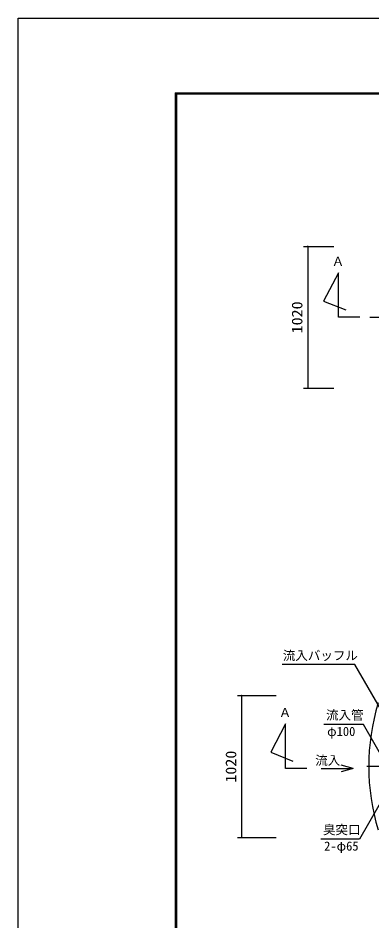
# Model space of a CAD drawing. Units: millimetres, scale not verified. Extents: x -8910 to 8910, y -6308 to 6308.
# Drawn here: x -8910 to -6363, y -189 to 6308 of the extents above; entities that cross this region are included whole.
import ezdxf
from ezdxf.enums import TextEntityAlignment as Align

# ---------------------------------------------------------------- set-up
doc = ezdxf.new("R2010")
doc.units = ezdxf.units.MM
doc.header["$LTSCALE"] = 30
doc.linetypes.add('CHAIN2', pattern=[12, 9, -1, 1, -1])
for name, color, linetype, lineweight in [('0-3_空気管', 3, 'Continuous', 25), ('0-6_製作', 5, 'Continuous', 25), ('0-A_図面枠', 7, 'Continuous', 25), ('0-B_Axis_waku', 7, 'Continuous', 25)]:
    doc.layers.add(name, color=color, linetype=linetype, lineweight=lineweight)
doc.styles.add('ＭＳ ゴシック', font='')
doc.styles.get('ＭＳ ゴシック').set_extended_font_data('MS Gothic')

msp = doc.modelspace()

# ---------------------------------------------------------------- linework, layer by layer
at = {"layer": '0-3_空気管', "color": 2}
msp.add_line((-6825.25, 4664.53), (-6825.25, 3644.53), dxfattribs=at)
at = {"layer": '0-3_空気管'}
for p, q in [((-6450, 4154.53), (-6604.36, 4154.53)), ((-6830.99, 908.12), (-6985.35, 908.12)), ((-6238.84, 771.53), (-6453.59, 399.57)), ((-6453.59, 399.57), (-6730, 399.57))]:
    msp.add_line(p, q, dxfattribs=at)
at = {"layer": '0-3_空気管', "linetype": 'CHAIN2'}
for p, q in [((-6377.27, 4154.53), (-2547.1, 4154.53)), ((-3250.14, 922.26), (-6412.11, 922.26))]:
    msp.add_line(p, q, dxfattribs=at)
at = {"layer": '0-3_空気管', "color": 4}
for p, q in [((-6497.08, 908.12), (-6584.01, 931.42)), ((-6728.27, 908.12), (-6503.32, 908.12)), ((-6497.08, 908.12), (-6584.01, 884.83))]:
    msp.add_line(p, q, dxfattribs=at)
at = {"layer": '0-3_空気管'}
for points in [[(-6604.36, 4154.53), (-6604.36, 4474.54), (-6710.69, 4270.87), (-6551.08, 4206.91)], [(-6129, 1038.6), (-6485.73, 1656.49), (-7008.47, 1656.49)], [(-6985.35, 908.12), (-6985.35, 1228.13), (-7091.68, 1024.47), (-6932.07, 960.5)], [(-6264.6, 949.15), (-6423.51, 1224.39), (-6708.51, 1224.39)]]:
    msp.add_lwpolyline(points, dxfattribs=at)
msp.add_arc((-4826.22, 922.26), 1560, 162.97089, 197.02907, dxfattribs=at)
at = {"layer": '0-6_製作', "color": 2}
for p, q in [((-6855.25, 4664.53), (-6636.99, 4664.53)), ((-6855.25, 3644.53), (-6636.99, 3644.53)), ((-7331.44, 1432.26), (-7051.88, 1432.26)), ((-7301.44, 1432.26), (-7301.44, 412.26)), ((-7331.44, 412.26), (-7051.88, 412.26))]:
    msp.add_line(p, q, dxfattribs=at)
at = {"layer": '0-6_製作'}
for points in [[(-6826.74, 4670.34), (-6831.25, 4664.53), (-6827.46, 4670.1)], [(-6826.74, 4670.34), (-6825.25, 4664.53), (-6831.25, 4664.53)], [(-6827.46, 4670.1), (-6831.25, 4664.53), (-6831.24, 4664.9)], [(-6825.25, 4664.53), (-6831.2, 4663.77), (-6831.25, 4664.53)], [(-6827.46, 4670.1), (-6831.24, 4664.9), (-6828.14, 4669.78)], [(-6828.14, 4669.78), (-6831.24, 4664.9), (-6831.14, 4665.65)], [(-6825.25, 4664.53), (-6831.06, 4663.03), (-6831.2, 4663.77)], [(-6828.14, 4669.78), (-6831.14, 4665.65), (-6828.78, 4669.38)], [(-6828.78, 4669.38), (-6831.14, 4665.65), (-6830.96, 4666.38)], [(-6825.25, 4664.53), (-6830.83, 4662.32), (-6831.06, 4663.03)], [(-6828.78, 4669.38), (-6830.96, 4666.38), (-6829.36, 4668.9)], [(-6829.36, 4668.9), (-6830.96, 4666.38), (-6830.68, 4667.08)], [(-6825.25, 4664.53), (-6830.51, 4661.63), (-6830.83, 4662.32)], [(-6829.36, 4668.9), (-6830.68, 4667.08), (-6829.87, 4668.35)], [(-6829.87, 4668.35), (-6830.68, 4667.08), (-6830.32, 4667.74)], [(-6825.25, 4664.53), (-6830.1, 4661), (-6830.51, 4661.63)], [(-6825.25, 4664.53), (-6829.62, 4660.42), (-6830.1, 4661)], [(-6825.25, 4664.53), (-6829.08, 4659.9), (-6829.62, 4660.42)], [(-6825.25, 4664.53), (-6828.47, 4659.46), (-6829.08, 4659.9)], [(-6825.25, 4658.53), (-6828.47, 4659.46), (-6825.25, 4664.53)], [(-6825.25, 4658.53), (-6827.81, 4659.1), (-6828.47, 4659.46)], [(-6825.25, 4658.53), (-6827.1, 4658.82), (-6827.81, 4659.1)], [(-6825.25, 4658.53), (-6826.37, 4658.63), (-6827.1, 4658.82)], [(-6826, 4670.48), (-6825.25, 4664.53), (-6826.74, 4670.34)], [(-6825.25, 4658.53), (-6825.63, 4658.54), (-6826.37, 4658.63)], [(-6825.25, 4670.53), (-6825.25, 4664.53), (-6826, 4670.48)], [(-6824.87, 4670.51), (-6825.25, 4664.53), (-6825.25, 4670.53)], [(-6824.13, 4670.42), (-6825.25, 4664.53), (-6824.87, 4670.51)], [(-6823.4, 4670.23), (-6825.25, 4664.53), (-6824.13, 4670.42)], [(-6822.7, 4669.95), (-6825.25, 4664.53), (-6823.4, 4670.23)], [(-6822.04, 4669.59), (-6825.25, 4664.53), (-6822.7, 4669.95)], [(-6821.43, 4669.15), (-6825.25, 4664.53), (-6822.04, 4669.59)], [(-6821.43, 4669.15), (-6819.25, 4664.53), (-6825.25, 4664.53)], [(-6819.25, 4664.53), (-6825.25, 4658.53), (-6825.25, 4664.53)], [(-6819.25, 4664.53), (-6824.5, 4658.57), (-6825.25, 4658.53)], [(-6819.25, 4664.53), (-6823.76, 4658.71), (-6824.5, 4658.57)], [(-6819.25, 4664.53), (-6823.04, 4658.95), (-6823.76, 4658.71)], [(-6819.26, 4664.15), (-6823.04, 4658.95), (-6819.25, 4664.53)], [(-6819.26, 4664.15), (-6822.36, 4659.27), (-6823.04, 4658.95)], [(-6819.36, 4663.4), (-6822.36, 4659.27), (-6819.26, 4664.15)], [(-6819.36, 4663.4), (-6821.72, 4659.67), (-6822.36, 4659.27)], [(-6819.54, 4662.67), (-6821.72, 4659.67), (-6819.36, 4663.4)], [(-6819.54, 4662.67), (-6821.14, 4660.15), (-6821.72, 4659.67)], [(-6820.88, 4668.63), (-6819.25, 4664.53), (-6821.43, 4669.15)], [(-6819.82, 4661.97), (-6821.14, 4660.15), (-6819.54, 4662.67)], [(-6819.82, 4661.97), (-6820.63, 4660.7), (-6821.14, 4660.15)], [(-6820.4, 4668.05), (-6819.25, 4664.53), (-6820.88, 4668.63)], [(-6820.18, 4661.31), (-6820.63, 4660.7), (-6819.82, 4661.97)], [(-6819.99, 4667.42), (-6819.25, 4664.53), (-6820.4, 4668.05)], [(-6819.67, 4666.73), (-6819.25, 4664.53), (-6819.99, 4667.42)], [(-6819.44, 4666.02), (-6819.25, 4664.53), (-6819.67, 4666.73)], [(-6819.3, 4665.28), (-6819.25, 4664.53), (-6819.44, 4666.02)], [(-6828.14, 3649.78), (-6831.25, 3644.53), (-6828.78, 3649.38)], [(-6828.14, 3649.78), (-6825.25, 3644.53), (-6831.25, 3644.53)], [(-6828.78, 3649.38), (-6831.25, 3644.53), (-6831.24, 3644.9)], [(-6825.25, 3644.53), (-6831.2, 3643.77), (-6831.25, 3644.53)], [(-6828.78, 3649.38), (-6831.24, 3644.9), (-6829.36, 3648.9)], [(-6829.36, 3648.9), (-6831.24, 3644.9), (-6831.14, 3645.65)], [(-6825.25, 3644.53), (-6831.06, 3643.03), (-6831.2, 3643.77)], [(-6829.36, 3648.9), (-6831.14, 3645.65), (-6829.87, 3648.35)], [(-6829.87, 3648.35), (-6831.14, 3645.65), (-6830.96, 3646.38)], [(-6825.25, 3644.53), (-6830.83, 3642.32), (-6831.06, 3643.03)], [(-6829.87, 3648.35), (-6830.96, 3646.38), (-6830.32, 3647.74)], [(-6830.32, 3647.74), (-6830.96, 3646.38), (-6830.68, 3647.08)], [(-6825.25, 3644.53), (-6830.51, 3641.63), (-6830.83, 3642.32)], [(-6825.25, 3644.53), (-6830.1, 3641), (-6830.51, 3641.63)], [(-6825.25, 3644.53), (-6829.62, 3640.42), (-6830.1, 3641)], [(-6825.25, 3644.53), (-6829.08, 3639.9), (-6829.62, 3640.42)], [(-6825.25, 3644.53), (-6828.47, 3639.46), (-6829.08, 3639.9)], [(-6825.25, 3644.53), (-6827.81, 3639.1), (-6828.47, 3639.46)], [(-6827.46, 3650.1), (-6825.25, 3644.53), (-6828.14, 3649.78)], [(-6825.25, 3638.53), (-6827.81, 3639.1), (-6825.25, 3644.53)], [(-6825.25, 3638.53), (-6827.1, 3638.82), (-6827.81, 3639.1)], [(-6826.74, 3650.34), (-6825.25, 3644.53), (-6827.46, 3650.1)], [(-6825.25, 3638.53), (-6826.37, 3638.63), (-6827.1, 3638.82)], [(-6826, 3650.48), (-6825.25, 3644.53), (-6826.74, 3650.34)], [(-6825.25, 3638.53), (-6825.63, 3638.54), (-6826.37, 3638.63)], [(-6825.25, 3650.53), (-6825.25, 3644.53), (-6826, 3650.48)], [(-6824.87, 3650.51), (-6825.25, 3644.53), (-6825.25, 3650.53)], [(-6824.13, 3650.42), (-6825.25, 3644.53), (-6824.87, 3650.51)], [(-6823.4, 3650.23), (-6825.25, 3644.53), (-6824.13, 3650.42)], [(-6822.7, 3649.95), (-6825.25, 3644.53), (-6823.4, 3650.23)], [(-6822.04, 3649.59), (-6825.25, 3644.53), (-6822.7, 3649.95)], [(-6822.04, 3649.59), (-6819.25, 3644.53), (-6825.25, 3644.53)], [(-6819.25, 3644.53), (-6825.25, 3638.53), (-6825.25, 3644.53)], [(-6819.25, 3644.53), (-6824.5, 3638.57), (-6825.25, 3638.53)], [(-6819.25, 3644.53), (-6823.76, 3638.71), (-6824.5, 3638.57)], [(-6819.25, 3644.53), (-6823.04, 3638.95), (-6823.76, 3638.71)], [(-6819.25, 3644.53), (-6822.36, 3639.27), (-6823.04, 3638.95)], [(-6819.25, 3644.53), (-6821.72, 3639.67), (-6822.36, 3639.27)], [(-6821.43, 3649.15), (-6819.25, 3644.53), (-6822.04, 3649.59)], [(-6819.26, 3644.15), (-6821.72, 3639.67), (-6819.25, 3644.53)], [(-6819.26, 3644.15), (-6821.14, 3640.15), (-6821.72, 3639.67)], [(-6820.88, 3648.63), (-6819.25, 3644.53), (-6821.43, 3649.15)], [(-6819.36, 3643.4), (-6821.14, 3640.15), (-6819.26, 3644.15)], [(-6819.36, 3643.4), (-6820.63, 3640.7), (-6821.14, 3640.15)], [(-6820.4, 3648.05), (-6819.25, 3644.53), (-6820.88, 3648.63)], [(-6819.54, 3642.67), (-6820.63, 3640.7), (-6819.36, 3643.4)], [(-6819.54, 3642.67), (-6820.18, 3641.31), (-6820.63, 3640.7)], [(-6819.99, 3647.42), (-6819.25, 3644.53), (-6820.4, 3648.05)], [(-6819.82, 3641.97), (-6820.18, 3641.31), (-6819.54, 3642.67)], [(-6819.67, 3646.73), (-6819.25, 3644.53), (-6819.99, 3647.42)], [(-6819.44, 3646.02), (-6819.25, 3644.53), (-6819.67, 3646.73)], [(-6819.3, 3645.28), (-6819.25, 3644.53), (-6819.44, 3646.02)], [(-7306.86, 1434.81), (-7307.44, 1432.26), (-7307.42, 1432.63)], [(-7306.86, 1434.81), (-7301.44, 1432.26), (-7307.44, 1432.26)], [(-7301.44, 1432.26), (-7307.39, 1431.5), (-7307.44, 1432.26)], [(-7306.86, 1434.81), (-7307.42, 1432.63), (-7307.14, 1434.11)], [(-7307.14, 1434.11), (-7307.42, 1432.63), (-7307.33, 1433.38)], [(-7301.44, 1432.26), (-7307.25, 1430.76), (-7307.39, 1431.5)], [(-7301.44, 1432.26), (-7307.01, 1430.05), (-7307.25, 1430.76)], [(-7301.44, 1432.26), (-7306.69, 1429.37), (-7307.01, 1430.05)], [(-7306.5, 1435.47), (-7301.44, 1432.26), (-7306.86, 1434.81)], [(-7301.44, 1432.26), (-7306.29, 1428.73), (-7306.69, 1429.37)], [(-7306.06, 1436.08), (-7301.44, 1432.26), (-7306.5, 1435.47)], [(-7301.44, 1432.26), (-7305.81, 1428.15), (-7306.29, 1428.73)], [(-7305.54, 1436.63), (-7301.44, 1432.26), (-7306.06, 1436.08)], [(-7301.44, 1432.26), (-7305.26, 1427.63), (-7305.81, 1428.15)], [(-7304.96, 1437.11), (-7301.44, 1432.26), (-7305.54, 1436.63)], [(-7301.44, 1432.26), (-7304.65, 1427.19), (-7305.26, 1427.63)], [(-7304.33, 1437.51), (-7301.44, 1432.26), (-7304.96, 1437.11)], [(-7301.44, 1432.26), (-7303.99, 1426.83), (-7304.65, 1427.19)], [(-7303.64, 1437.84), (-7301.44, 1432.26), (-7304.33, 1437.51)], [(-7301.44, 1432.26), (-7303.29, 1426.55), (-7303.99, 1426.83)], [(-7302.93, 1438.07), (-7301.44, 1432.26), (-7303.64, 1437.84)], [(-7301.44, 1432.26), (-7302.56, 1426.36), (-7303.29, 1426.55)], [(-7302.19, 1438.21), (-7301.44, 1432.26), (-7302.93, 1438.07)], [(-7301.44, 1426.26), (-7302.56, 1426.36), (-7301.44, 1432.26)], [(-7301.44, 1438.26), (-7301.44, 1432.26), (-7302.19, 1438.21)], [(-7301.06, 1438.25), (-7301.44, 1432.26), (-7301.44, 1438.26)], [(-7300.31, 1438.15), (-7301.44, 1432.26), (-7301.06, 1438.25)], [(-7299.58, 1437.96), (-7301.44, 1432.26), (-7300.31, 1438.15)], [(-7299.58, 1437.96), (-7295.44, 1432.26), (-7301.44, 1432.26)], [(-7295.44, 1432.26), (-7301.44, 1426.26), (-7301.44, 1432.26)], [(-7295.44, 1432.26), (-7300.68, 1426.3), (-7301.44, 1426.26)], [(-7295.44, 1432.26), (-7299.94, 1426.45), (-7300.68, 1426.3)], [(-7295.44, 1432.26), (-7299.23, 1426.68), (-7299.94, 1426.45)], [(-7298.88, 1437.69), (-7295.44, 1432.26), (-7299.58, 1437.96)], [(-7295.44, 1432.26), (-7298.54, 1427), (-7299.23, 1426.68)], [(-7298.22, 1437.32), (-7295.44, 1432.26), (-7298.88, 1437.69)], [(-7295.44, 1432.26), (-7297.91, 1427.4), (-7298.54, 1427)], [(-7297.61, 1436.88), (-7295.44, 1432.26), (-7298.22, 1437.32)], [(-7295.44, 1432.26), (-7297.33, 1427.88), (-7297.91, 1427.4)], [(-7297.06, 1436.36), (-7295.44, 1432.26), (-7297.61, 1436.88)], [(-7295.44, 1432.26), (-7296.81, 1428.43), (-7297.33, 1427.88)], [(-7296.58, 1435.78), (-7295.44, 1432.26), (-7297.06, 1436.36)], [(-7295.44, 1432.26), (-7296.37, 1429.04), (-7296.81, 1428.43)], [(-7296.18, 1435.15), (-7295.44, 1432.26), (-7296.58, 1435.78)], [(-7295.44, 1432.26), (-7296.01, 1429.7), (-7296.37, 1429.04)], [(-7295.86, 1434.47), (-7295.44, 1432.26), (-7296.18, 1435.15)], [(-7295.44, 1432.26), (-7295.73, 1430.4), (-7296.01, 1429.7)], [(-7295.62, 1433.75), (-7295.44, 1432.26), (-7295.86, 1434.47)], [(-7295.45, 1431.88), (-7295.73, 1430.4), (-7295.44, 1432.26)], [(-7295.54, 1431.13), (-7295.73, 1430.4), (-7295.45, 1431.88)], [(-7295.48, 1433.01), (-7295.44, 1432.26), (-7295.62, 1433.75)], [(-7301.44, 1426.26), (-7301.81, 1426.27), (-7302.56, 1426.36)], [(-7307.33, 413.38), (-7307.44, 412.26), (-7307.42, 412.63)], [(-7307.33, 413.38), (-7301.44, 412.26), (-7307.44, 412.26)], [(-7301.44, 412.26), (-7307.39, 411.51), (-7307.44, 412.26)], [(-7301.44, 412.26), (-7307.25, 410.77), (-7307.39, 411.51)], [(-7307.14, 414.11), (-7301.44, 412.26), (-7307.33, 413.38)], [(-7301.44, 412.26), (-7307.01, 410.05), (-7307.25, 410.77)], [(-7306.86, 414.81), (-7301.44, 412.26), (-7307.14, 414.11)], [(-7301.44, 412.26), (-7306.69, 409.37), (-7307.01, 410.05)], [(-7306.5, 415.47), (-7301.44, 412.26), (-7306.86, 414.81)], [(-7301.44, 412.26), (-7306.29, 408.73), (-7306.69, 409.37)], [(-7306.06, 416.08), (-7301.44, 412.26), (-7306.5, 415.47)], [(-7301.44, 412.26), (-7305.81, 408.15), (-7306.29, 408.73)], [(-7305.54, 416.63), (-7301.44, 412.26), (-7306.06, 416.08)], [(-7301.44, 412.26), (-7305.26, 407.63), (-7305.81, 408.15)], [(-7304.96, 417.11), (-7301.44, 412.26), (-7305.54, 416.63)], [(-7301.44, 412.26), (-7304.65, 407.19), (-7305.26, 407.63)], [(-7304.33, 417.51), (-7301.44, 412.26), (-7304.96, 417.11)], [(-7301.44, 412.26), (-7303.99, 406.83), (-7304.65, 407.19)], [(-7303.64, 417.84), (-7301.44, 412.26), (-7304.33, 417.51)], [(-7301.44, 412.26), (-7303.29, 406.55), (-7303.99, 406.83)], [(-7302.93, 418.07), (-7301.44, 412.26), (-7303.64, 417.84)], [(-7301.44, 412.26), (-7302.56, 406.36), (-7303.29, 406.55)], [(-7302.19, 418.21), (-7301.44, 412.26), (-7302.93, 418.07)], [(-7301.44, 412.26), (-7301.81, 406.27), (-7302.56, 406.36)], [(-7301.44, 418.26), (-7301.44, 412.26), (-7302.19, 418.21)], [(-7301.44, 412.26), (-7301.44, 406.26), (-7301.81, 406.27)], [(-7301.06, 418.25), (-7301.44, 412.26), (-7301.44, 418.26)], [(-7301.06, 418.25), (-7295.44, 412.26), (-7301.44, 412.26)], [(-7295.44, 412.26), (-7301.44, 406.26), (-7301.44, 412.26)], [(-7295.44, 412.26), (-7300.68, 406.3), (-7301.44, 406.26)], [(-7300.31, 418.15), (-7295.44, 412.26), (-7301.06, 418.25)], [(-7295.44, 412.26), (-7299.94, 406.45), (-7300.68, 406.3)], [(-7299.58, 417.96), (-7295.44, 412.26), (-7300.31, 418.15)], [(-7295.44, 412.26), (-7299.23, 406.68), (-7299.94, 406.45)], [(-7298.88, 417.69), (-7295.44, 412.26), (-7299.58, 417.96)], [(-7295.44, 412.26), (-7298.54, 407), (-7299.23, 406.68)], [(-7298.22, 417.32), (-7295.44, 412.26), (-7298.88, 417.69)], [(-7295.44, 412.26), (-7297.91, 407.4), (-7298.54, 407)], [(-7297.61, 416.88), (-7295.44, 412.26), (-7298.22, 417.32)], [(-7295.44, 412.26), (-7297.33, 407.88), (-7297.91, 407.4)], [(-7297.06, 416.36), (-7295.44, 412.26), (-7297.61, 416.88)], [(-7295.44, 412.26), (-7296.81, 408.43), (-7297.33, 407.88)], [(-7296.58, 415.78), (-7295.44, 412.26), (-7297.06, 416.36)], [(-7295.44, 412.26), (-7296.37, 409.04), (-7296.81, 408.43)], [(-7296.18, 415.15), (-7295.44, 412.26), (-7296.58, 415.78)], [(-7295.44, 412.26), (-7296.01, 409.7), (-7296.37, 409.04)], [(-7295.86, 414.47), (-7295.44, 412.26), (-7296.18, 415.15)], [(-7295.44, 412.26), (-7295.73, 410.4), (-7296.01, 409.7)], [(-7295.62, 413.75), (-7295.44, 412.26), (-7295.86, 414.47)], [(-7295.44, 412.26), (-7295.54, 411.13), (-7295.73, 410.4)], [(-7295.48, 413.01), (-7295.44, 412.26), (-7295.62, 413.75)], [(-7295.44, 412.26), (-7295.45, 411.88), (-7295.54, 411.13)]]:
    msp.add_solid(points, dxfattribs=at)
at = {"layer": '0-A_図面枠'}
msp.add_lwpolyline([(-8910, -6307.5), (-8910, 6307.5), (8910, 6307.5), (8910, -6307.5)], close=True, dxfattribs=at)
at = {"layer": '0-B_Axis_waku'}
for p, q in [((-7778.4, 5769.9), (8408.4, 5769.9)), ((-7778.4, 5769.9), (-7778.4, -5814.9)), ((-7777.8, 5769.3), (8407.8, 5769.3)), ((-7777.8, 5769.3), (-7777.8, -5814.3)), ((-7777.2, 5768.7), (8407.2, 5768.7)), ((-7777.2, 5768.7), (-7777.2, -5813.7)), ((-7776.6, 5768.1), (8406.6, 5768.1)), ((-7776.6, 5768.1), (-7776.6, -5813.1)), ((-7776, 5767.5), (8406, 5767.5)), ((-7776, 5767.5), (-7776, -5812.5)), ((-7775.4, 5766.9), (8405.4, 5766.9)), ((-7775.4, 5766.9), (-7775.4, -5811.9)), ((-7774.8, 5766.3), (8404.8, 5766.3)), ((-7774.8, 5766.3), (-7774.8, -5811.3)), ((-7774.2, 5765.7), (8404.2, 5765.7)), ((-7774.2, 5765.7), (-7774.2, -5810.7)), ((-7773.6, 5765.1), (8403.6, 5765.1)), ((-7773.6, 5765.1), (-7773.6, -5810.1)), ((-7773, 5764.5), (8403, 5764.5)), ((-7773, 5764.5), (-7773, -5809.5)), ((-7772.4, 5763.9), (8402.4, 5763.9)), ((-7772.4, 5763.9), (-7772.4, -5808.9)), ((-7771.8, 5763.3), (8401.8, 5763.3)), ((-7771.8, 5763.3), (-7771.8, -5808.3)), ((-7771.2, 5762.7), (8401.2, 5762.7)), ((-7771.2, 5762.7), (-7771.2, -5807.7)), ((-7770.6, 5762.1), (8400.6, 5762.1)), ((-7770.6, 5762.1), (-7770.6, -5807.1)), ((-7770, 5761.5), (8400, 5761.5)), ((-7770, 5761.5), (-7770, -5806.5))]:
    msp.add_line(p, q, dxfattribs=at)

# ---------------------------------------------------------------- texts
at = {"layer": '0-3_空気管', "color": 4, "style": 'ＭＳ ゴシック'}
for s, p in [('Ａ', (-6652.3, 4503.91)), ('流入バッフル', (-7003.99, 1668.47)), ('Ａ', (-7033.29, 1257.51)), ('流入管', (-6693.51, 1239.39)), ('φ100', (-6685.37, 1121.75)), ('流入', (-6770.9, 913.77)), ('臭突口', (-6715, 414.57)), ('2-φ65', (-6706.86, 296.93))]:
    msp.add_text(s, height=65.98, dxfattribs=at).set_placement(p, align=Align.BOTTOM_LEFT)
at = {"layer": '0-6_製作', "color": 4, "style": 'ＭＳ ゴシック', "width": 1.1}
for p in [(-6840.25, 4038.28), (-7316.44, 806.01)]:
    msp.add_text('1020', height=76.98, rotation=90, dxfattribs=at).set_placement(p, align=Align.BOTTOM_LEFT)

doc.saveas('drawing.dxf')
